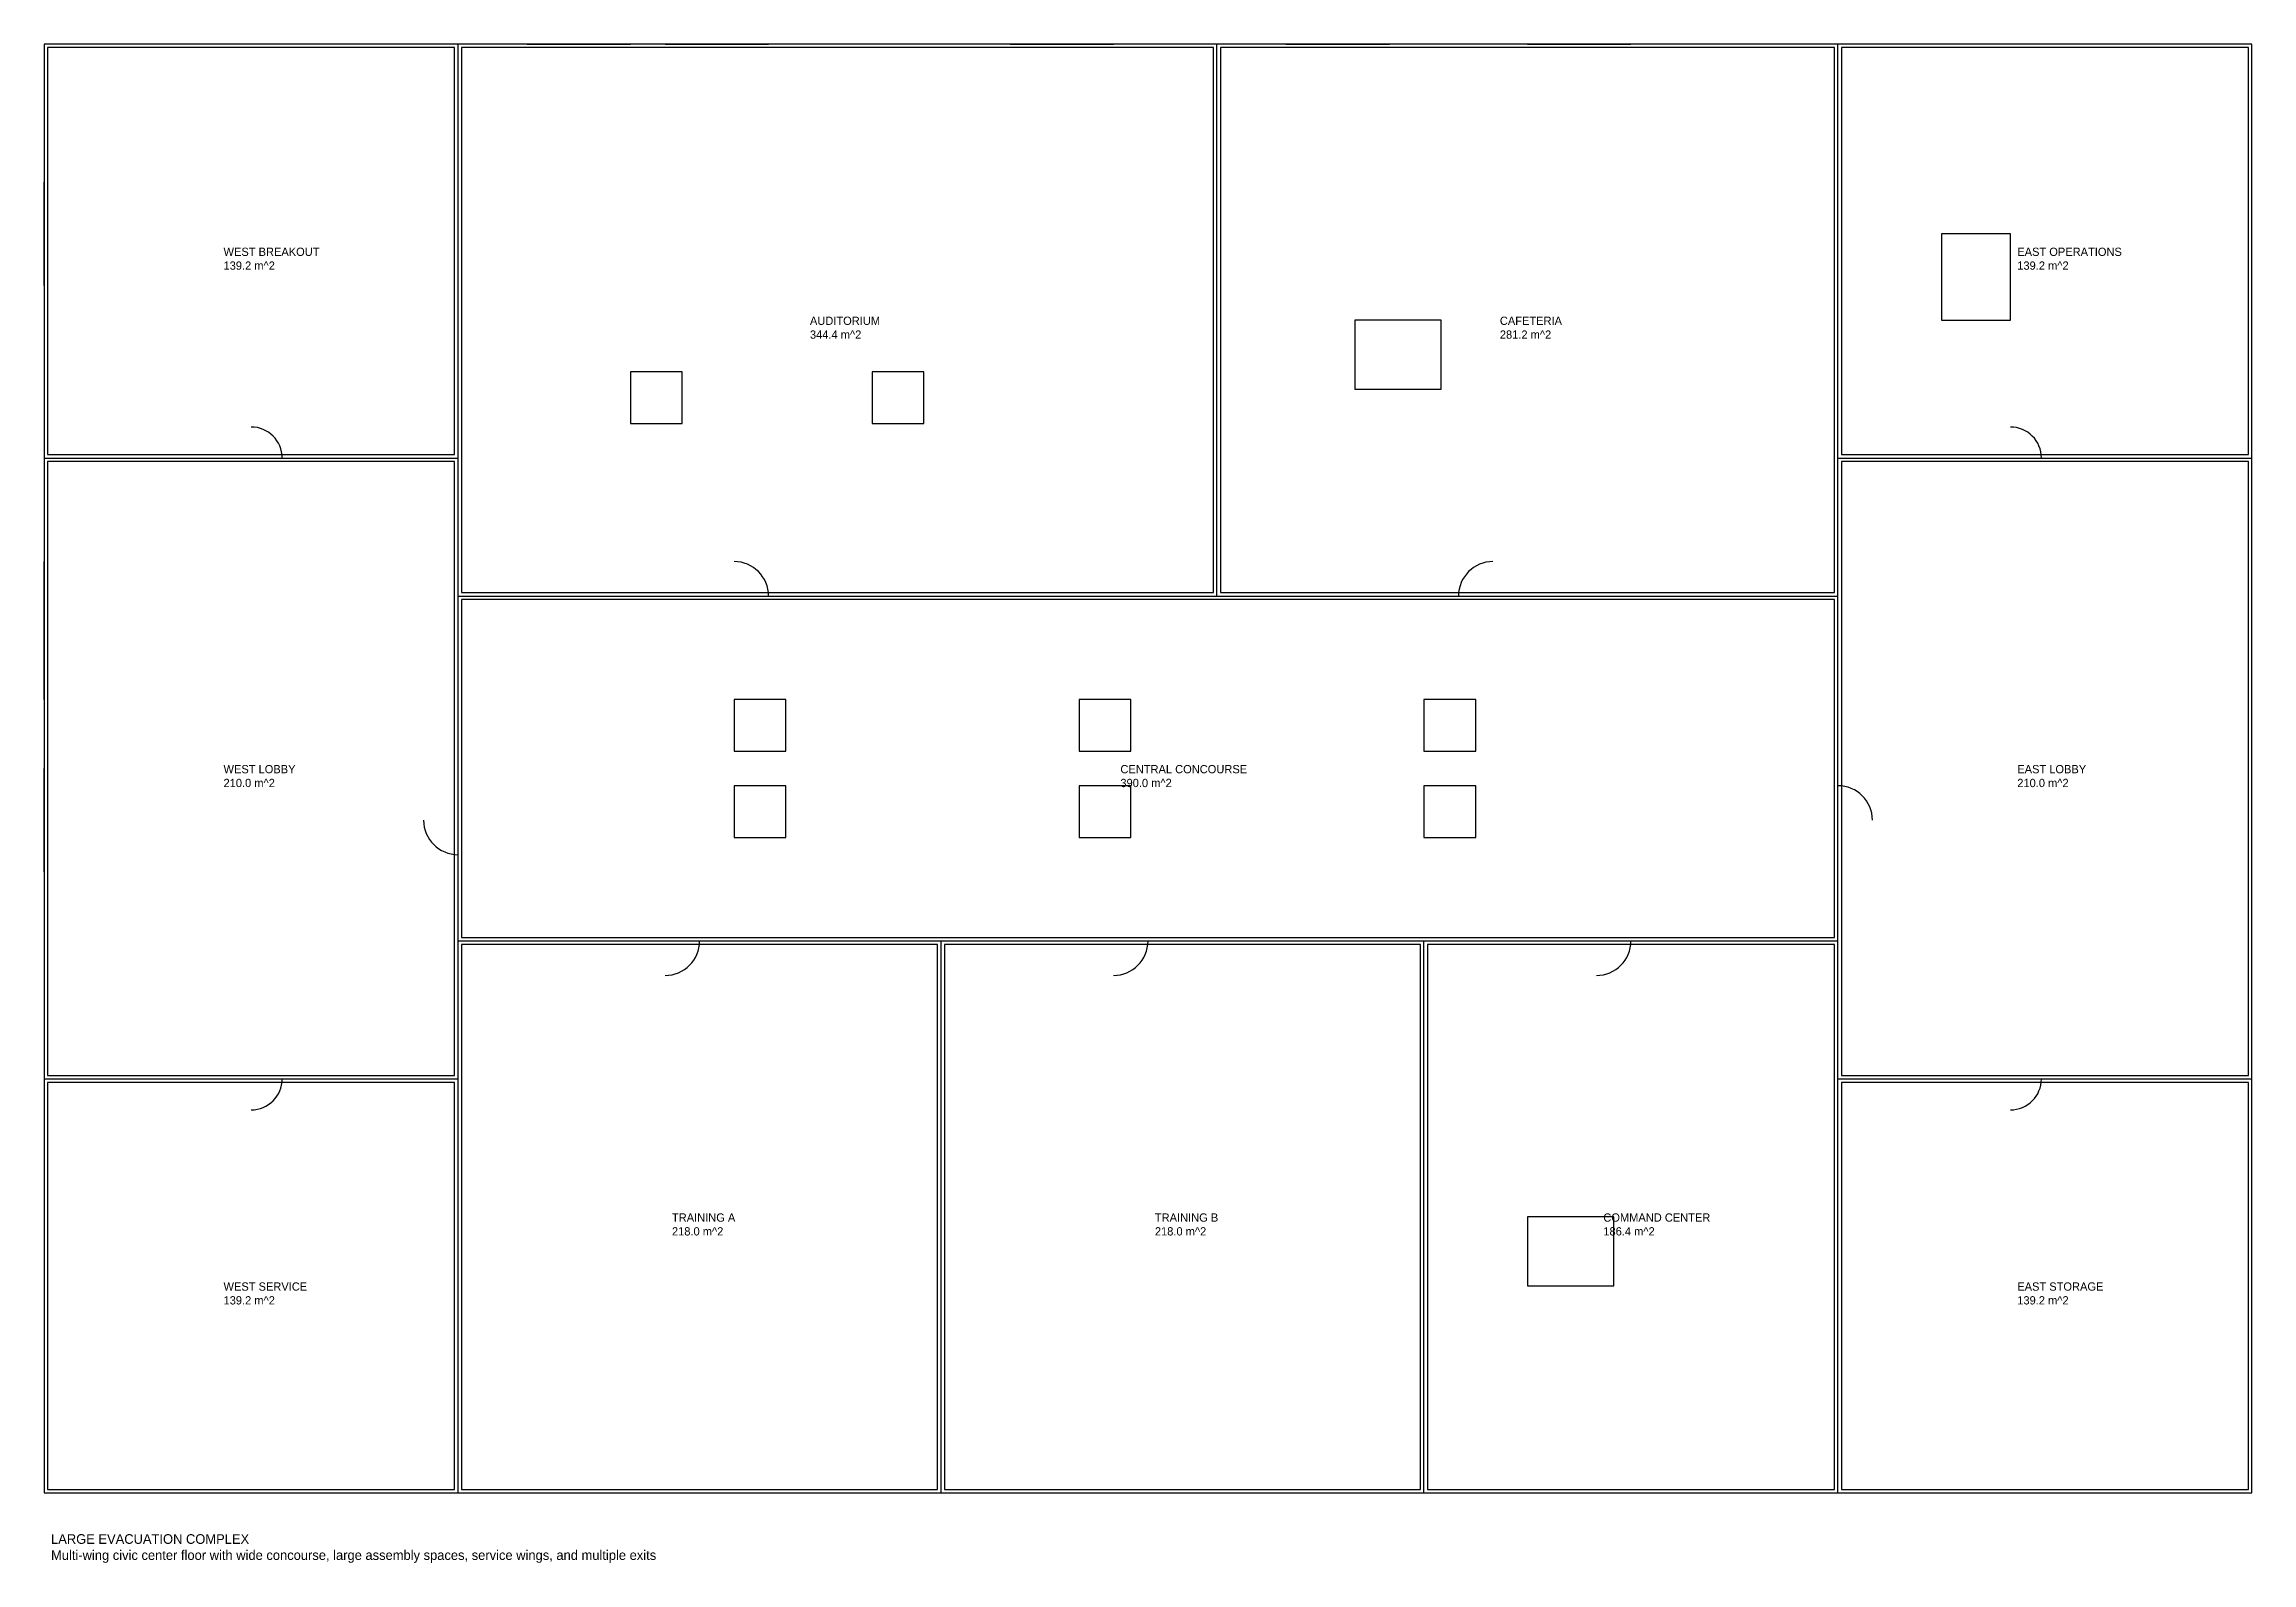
# Model space of a CAD drawing. Header units: metres. Extents: x 0 to 64, y -2 to 42.
import ezdxf

# ---------------------------------------------------------------- set-up
doc = ezdxf.new("R2010")
doc.units = ezdxf.units.M
for name, color, linetype in [('DOORS', 3, 'Continuous'), ('EXIT', 1, 'Continuous'), ('OBSTACLE', 6, 'Continuous'), ('SPACE_AUDITORIUM', 4, 'Continuous'), ('SPACE_CAFETERIA', 4, 'Continuous'), ('SPACE_CENTRAL_CONCOURSE', 4, 'Continuous'), ('SPACE_COMMAND_CENTER', 4, 'Continuous'), ('SPACE_EAST_LOBBY', 4, 'Continuous'), ('SPACE_EAST_OPERATIONS', 4, 'Continuous'), ('SPACE_EAST_STORAGE', 4, 'Continuous'), ('SPACE_TRAINING_A', 4, 'Continuous'), ('SPACE_TRAINING_B', 4, 'Continuous'), ('SPACE_WEST_BREAKOUT', 4, 'Continuous'), ('SPACE_WEST_LOBBY', 4, 'Continuous'), ('SPACE_WEST_SERVICE', 4, 'Continuous'), ('TEXT', 2, 'Continuous'), ('WALLS', 7, 'Continuous'), ('WINDOWS', 5, 'Continuous')]:
    doc.layers.add(name, color=color, linetype=linetype)

msp = doc.modelspace()

# ---------------------------------------------------------------- linework, layer by layer
at = {"layer": 'DOORS'}
for p, q in [((6, 30), (8.5, 30)), ((57, 30), (59.5, 30)), ((20, 26), (23, 26)), ((42, 26), (45, 26)), ((12, 19.5), (12, 22.5)), ((52, 19.5), (52, 22.5)), ((18, 16), (21, 16)), ((31, 16), (34, 16)), ((45, 16), (48, 16)), ((6, 12), (8.5, 12)), ((57, 12), (59.5, 12))]:
    msp.add_line(p, q, dxfattribs=at)
for centre, radius, start, end in [((6, 30), 0.9, 0, 90), ((57, 30), 0.9, 0, 90), ((20, 26), 1, 0, 90), ((42, 26), 1, 90, 180), ((52, 19.5), 1, 0, 90), ((12, 19.5), 1, 180, 270), ((18, 16), 1, 270, 360), ((31, 16), 1, 270, 360), ((45, 16), 1, 270, 360), ((6, 12), 0.9, 270, 360), ((57, 12), 0.9, 270, 360)]:
    msp.add_arc(centre, radius, start, end, dxfattribs=at)
at = {"layer": 'EXIT'}
for p, q in [((18, 42), (21, 42)), ((43, 42), (46, 42)), ((0, 35), (0, 38)), ((64, 34), (64, 37)), ((0, 18), (0, 21)), ((64, 18), (64, 21)), ((18, 0), (21, 0)), ((44, 0), (47, 0))]:
    msp.add_line(p, q, dxfattribs=at)
at = {"layer": 'OBSTACLE'}
for points in [[(55, 34), (57, 34), (57, 36.5), (55, 36.5)], [(38, 32), (40.5, 32), (40.5, 34), (38, 34)], [(17, 31), (18.5, 31), (18.5, 32.5), (17, 32.5)], [(24, 31), (25.5, 31), (25.5, 32.5), (24, 32.5)], [(20, 21.5), (21.5, 21.5), (21.5, 23), (20, 23)], [(30, 21.5), (31.5, 21.5), (31.5, 23), (30, 23)], [(40, 21.5), (41.5, 21.5), (41.5, 23), (40, 23)], [(20, 19), (21.5, 19), (21.5, 20.5), (20, 20.5)], [(30, 19), (31.5, 19), (31.5, 20.5), (30, 20.5)], [(40, 19), (41.5, 19), (41.5, 20.5), (40, 20.5)], [(43, 6), (45.5, 6), (45.5, 8), (43, 8)]]:
    msp.add_lwpolyline(points, close=True, dxfattribs=at)
at = {"layer": 'SPACE_AUDITORIUM'}
msp.add_lwpolyline([(12.1, 26.1), (33.9, 26.1), (33.9, 41.9), (12.1, 41.9)], close=True, dxfattribs=at)
at = {"layer": 'SPACE_CAFETERIA'}
msp.add_lwpolyline([(34.1, 26.1), (51.9, 26.1), (51.9, 41.9), (34.1, 41.9)], close=True, dxfattribs=at)
at = {"layer": 'SPACE_CENTRAL_CONCOURSE'}
msp.add_lwpolyline([(12.1, 16.1), (51.9, 16.1), (51.9, 25.9), (12.1, 25.9)], close=True, dxfattribs=at)
at = {"layer": 'SPACE_COMMAND_CENTER'}
msp.add_lwpolyline([(40.1, 0.1), (51.9, 0.1), (51.9, 15.9), (40.1, 15.9)], close=True, dxfattribs=at)
at = {"layer": 'SPACE_EAST_LOBBY'}
msp.add_lwpolyline([(52.1, 12.1), (63.9, 12.1), (63.9, 29.9), (52.1, 29.9)], close=True, dxfattribs=at)
at = {"layer": 'SPACE_EAST_OPERATIONS'}
msp.add_lwpolyline([(52.1, 30.1), (63.9, 30.1), (63.9, 41.9), (52.1, 41.9)], close=True, dxfattribs=at)
at = {"layer": 'SPACE_EAST_STORAGE'}
msp.add_lwpolyline([(52.1, 0.1), (63.9, 0.1), (63.9, 11.9), (52.1, 11.9)], close=True, dxfattribs=at)
at = {"layer": 'SPACE_TRAINING_A'}
msp.add_lwpolyline([(12.1, 0.1), (25.9, 0.1), (25.9, 15.9), (12.1, 15.9)], close=True, dxfattribs=at)
at = {"layer": 'SPACE_TRAINING_B'}
msp.add_lwpolyline([(26.1, 0.1), (39.9, 0.1), (39.9, 15.9), (26.1, 15.9)], close=True, dxfattribs=at)
at = {"layer": 'SPACE_WEST_BREAKOUT'}
msp.add_lwpolyline([(0.1, 30.1), (11.9, 30.1), (11.9, 41.9), (0.1, 41.9)], close=True, dxfattribs=at)
at = {"layer": 'SPACE_WEST_LOBBY'}
msp.add_lwpolyline([(0.1, 12.1), (11.9, 12.1), (11.9, 29.9), (0.1, 29.9)], close=True, dxfattribs=at)
at = {"layer": 'SPACE_WEST_SERVICE'}
msp.add_lwpolyline([(0.1, 0.1), (11.9, 0.1), (11.9, 11.9), (0.1, 11.9)], close=True, dxfattribs=at)
at = {"layer": 'WALLS'}
for p, q in [((64, 42), (0, 42)), ((0, 42), (0, 0)), ((12, 0), (12, 42)), ((34, 26), (34, 42)), ((52, 0), (52, 42)), ((64, 0), (64, 42)), ((0, 30), (12, 30)), ((52, 30), (64, 30)), ((12, 26), (52, 26)), ((12, 16), (52, 16)), ((26, 0), (26, 16)), ((40, 0), (40, 16)), ((0, 12), (12, 12)), ((52, 12), (64, 12)), ((0, 0), (64, 0))]:
    msp.add_line(p, q, dxfattribs=at)
at = {"layer": 'WINDOWS'}
for p, q in [((14, 42), (17, 42)), ((28, 42), (31, 42)), ((36, 42), (39, 42)), ((64, 24), (64, 28)), ((0, 23), (0, 27)), ((24, 0), (27, 0)), ((48, 0), (51, 0))]:
    msp.add_line(p, q, dxfattribs=at)

# ---------------------------------------------------------------- texts
at = {"layer": 'TEXT', "attachment_point": 1}
for s, insert, char_height in [('WEST BREAKOUT\\P139.2 m^2', (5.2, 36.1), 0.24), ('EAST OPERATIONS\\P139.2 m^2', (57.2, 36.1), 0.24), ('AUDITORIUM\\P344.4 m^2', (22.2, 34.1), 0.24), ('CAFETERIA\\P281.2 m^2', (42.2, 34.1), 0.24), ('WEST LOBBY\\P210.0 m^2', (5.2, 21.1), 0.24), ('CENTRAL CONCOURSE\\P390.0 m^2', (31.2, 21.1), 0.24), ('EAST LOBBY\\P210.0 m^2', (57.2, 21.1), 0.24), ('TRAINING A\\P218.0 m^2', (18.2, 8.1), 0.24), ('TRAINING B\\P218.0 m^2', (32.2, 8.1), 0.24), ('COMMAND CENTER\\P186.4 m^2', (45.2, 8.1), 0.24), ('WEST SERVICE\\P139.2 m^2', (5.2, 6.1), 0.24), ('EAST STORAGE\\P139.2 m^2', (57.2, 6.1), 0.24), ('LARGE EVACUATION COMPLEX\\PMulti-wing civic center floor with wide concourse, large assembly spaces, service wings, and multiple exits', (0.2, -1.2), 0.28)]:
    msp.add_mtext(s, dxfattribs=dict(at, insert=insert, char_height=char_height))

doc.saveas('drawing.dxf')
